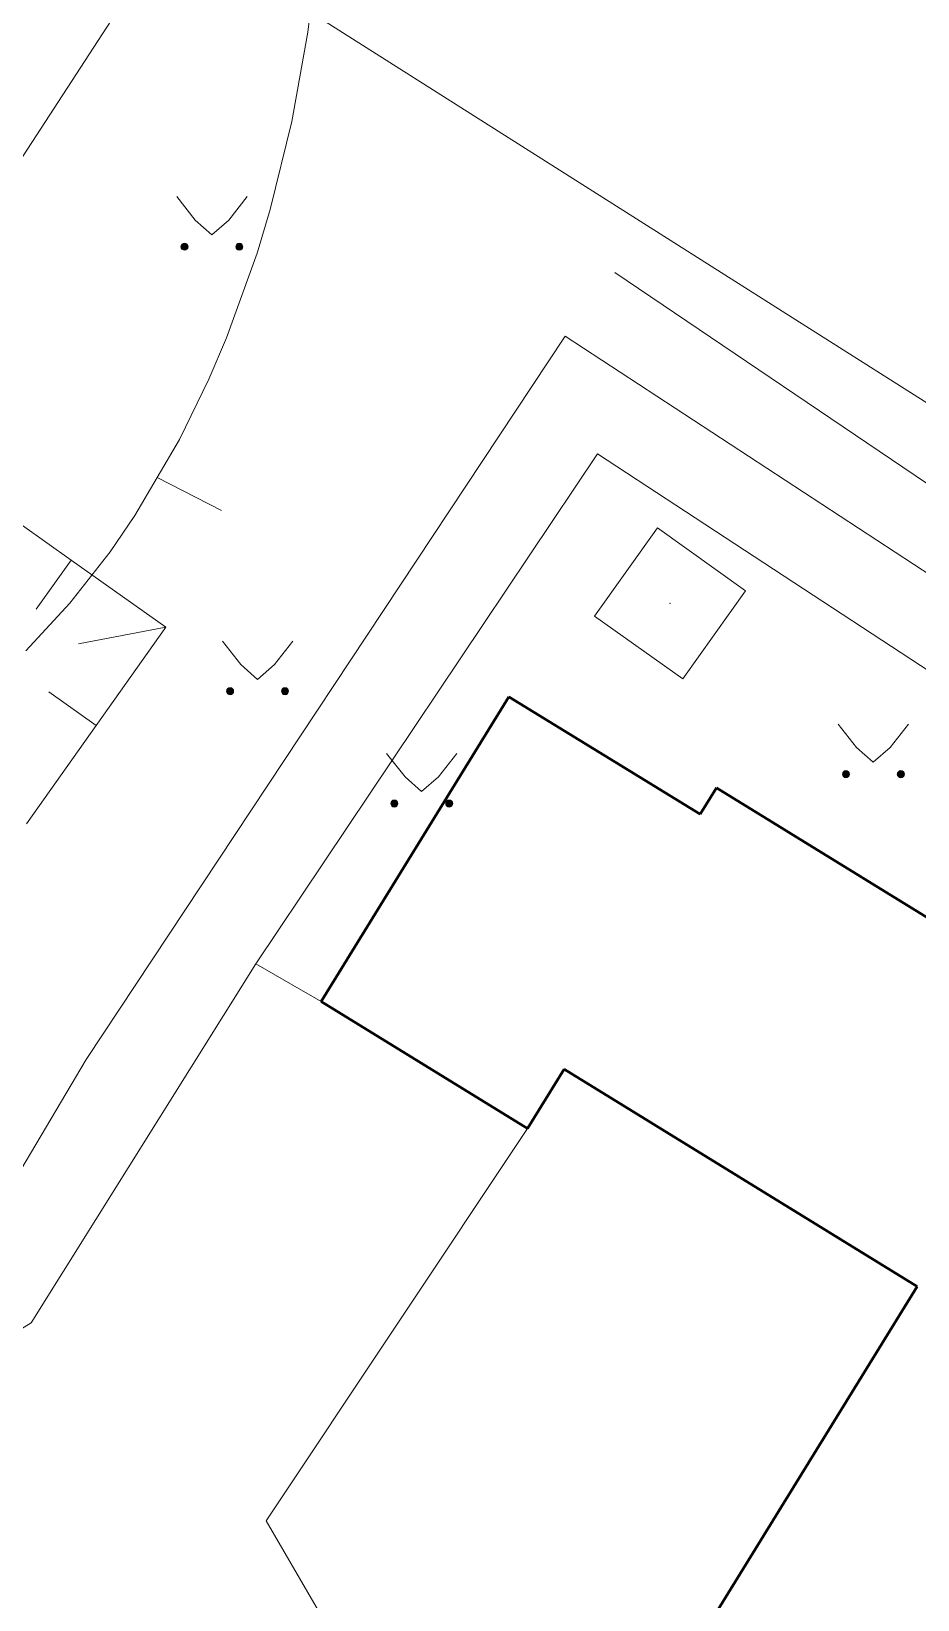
# Model space of a CAD drawing. Extents: x 1000 to 4000, y -5000 to -1000.
# Drawn here: x 1569.44 to 1594, y -4506.58 to -4463.11 of the extents above; entities that cross this region are included whole.
import ezdxf

# ---------------------------------------------------------------- set-up
doc = ezdxf.new("R2010")
doc.units = 0
doc.header["$MEASUREMENT"] = 0
for name, color, linetype in [('СЛОЙ_11', 7, 'CONTINUOUS'), ('СЛОЙ_24', 7, 'CONTINUOUS'), ('СЛОЙ_3', 7, 'CONTINUOUS'), ('СЛОЙ_41', 7, 'CONTINUOUS'), ('СЛОЙ_50', 7, 'CONTINUOUS'), ('СЛОЙ_6', 7, 'CONTINUOUS'), ('СЛОЙ_7', 7, 'CONTINUOUS')]:
    doc.layers.add(name, color=color, linetype=linetype)

msp = doc.modelspace()

# ---------------------------------------------------------------- linework, layer by layer
at = {"layer": 'СЛОЙ_11', "color": 253, "linetype": 'Continuous', "lineweight": 0}
for points in [[(1537.849, -4491.835), (1533.25, -4488.747), (1540.427, -4478.09), (1555.615, -4487.464), (1573.368, -4460.161)], [(1573.368, -4460.161), (1606.466, -4481.147)]]:
    msp.add_lwpolyline(points, dxfattribs=at)
at = {"layer": 'СЛОЙ_24', "color": 253, "linetype": 'Continuous', "lineweight": 0}
msp.add_line((1575.948, -4504.4), (1577.558, -4507.182), dxfattribs=at)
for points in [[(1603.922, -4484.742), (1596.932, -4479.876), (1584.228, -4471.56), (1570.957, -4491.609), (1567.745, -4497.028), (1564.699, -4498.528), (1561.653, -4499.331), (1558.229, -4499.071), (1554.899, -4498.162)], [(1599.523, -4484.252), (1585.125, -4474.82), (1575.656, -4488.961)], [(1566.347, -4500.808), (1569.432, -4498.911), (1575.656, -4488.961)], [(1575.656, -4488.961), (1577.47, -4490.003)], [(1575.948, -4504.4), (1583.187, -4493.525)]]:
    msp.add_lwpolyline(points, dxfattribs=at)
at = {"layer": 'СЛОЙ_3', "color": 253, "linetype": 'Continuous', "lineweight": 0}
for p, q in [((1585.046, -4479.317), (1586.787, -4476.875)), ((1586.787, -4476.875), (1589.229, -4478.616)), ((1587.488, -4481.059), (1589.229, -4478.616)), ((1587.488, -4481.059), (1585.046, -4479.317))]:
    msp.add_line(p, q, dxfattribs=at)
msp.add_point((1587.137, -4478.967), dxfattribs=at)
at = {"layer": 'СЛОЙ_41', "color": 253, "linetype": 'Continuous', "lineweight": 0}
for p, q in [((1573.467, -4467.693), (1573.977, -4468.343)), ((1575.417, -4467.693), (1574.907, -4468.343)), ((1573.977, -4468.343), (1574.437, -4468.753)), ((1574.907, -4468.343), (1574.437, -4468.753)), ((1603.997, -4482.227), (1585.603, -4469.798)), ((1574.732, -4480.014), (1575.242, -4480.664)), ((1576.682, -4480.014), (1576.172, -4480.664)), ((1575.242, -4480.664), (1575.702, -4481.074)), ((1576.172, -4480.664), (1575.702, -4481.074)), ((1591.798, -4482.313), (1592.308, -4482.963)), ((1593.748, -4482.313), (1593.238, -4482.963)), ((1579.283, -4483.125), (1579.793, -4483.775)), ((1581.233, -4483.125), (1580.723, -4483.775)), ((1592.308, -4482.963), (1592.768, -4483.373)), ((1593.238, -4482.963), (1592.768, -4483.373)), ((1579.793, -4483.775), (1580.253, -4484.185)), ((1580.723, -4483.775), (1580.253, -4484.185))]:
    msp.add_line(p, q, dxfattribs=at)
for centre in [(1573.681, -4469.081), (1575.202, -4469.081), (1574.946, -4481.402), (1576.467, -4481.402), (1592.012, -4483.701), (1593.533, -4483.701), (1579.497, -4484.515), (1581.018, -4484.515)]:
    msp.add_circle(centre, 0.0976, dxfattribs=at)
for points in [[(1573.585, -4469.1), (1573.583, -4469.081), (1573.585, -4469.062)], [(1573.59, -4469.118), (1573.585, -4469.062), (1573.59, -4469.044)], [(1573.585, -4469.1), (1573.585, -4469.062), (1573.59, -4469.118)], [(1573.599, -4469.135), (1573.59, -4469.044), (1573.599, -4469.027)], [(1573.59, -4469.118), (1573.59, -4469.044), (1573.599, -4469.135)], [(1573.612, -4469.15), (1573.599, -4469.027), (1573.612, -4469.012)], [(1573.599, -4469.135), (1573.599, -4469.027), (1573.612, -4469.15)], [(1573.626, -4469.162), (1573.612, -4469.012), (1573.626, -4469)], [(1573.612, -4469.15), (1573.612, -4469.012), (1573.626, -4469.162)], [(1573.643, -4469.171), (1573.626, -4469), (1573.643, -4468.991)], [(1573.626, -4469.162), (1573.626, -4469), (1573.643, -4469.171)], [(1573.662, -4469.177), (1573.643, -4468.991), (1573.662, -4468.985)], [(1573.643, -4469.171), (1573.643, -4468.991), (1573.662, -4469.177)], [(1573.681, -4469.179), (1573.662, -4468.985), (1573.681, -4468.983)], [(1573.662, -4469.177), (1573.662, -4468.985), (1573.681, -4469.179)], [(1575.106, -4469.1), (1575.104, -4469.081), (1575.106, -4469.062)], [(1575.111, -4469.118), (1575.106, -4469.062), (1575.111, -4469.044)], [(1575.106, -4469.1), (1575.106, -4469.062), (1575.111, -4469.118)], [(1575.12, -4469.135), (1575.111, -4469.044), (1575.12, -4469.027)], [(1575.111, -4469.118), (1575.111, -4469.044), (1575.12, -4469.135)], [(1575.133, -4469.15), (1575.12, -4469.027), (1575.133, -4469.012)], [(1575.12, -4469.135), (1575.12, -4469.027), (1575.133, -4469.15)], [(1575.147, -4469.162), (1575.133, -4469.012), (1575.147, -4469)], [(1575.133, -4469.15), (1575.133, -4469.012), (1575.147, -4469.162)], [(1575.164, -4469.171), (1575.147, -4469), (1575.164, -4468.991)], [(1575.147, -4469.162), (1575.147, -4469), (1575.164, -4469.171)], [(1575.183, -4469.177), (1575.164, -4468.991), (1575.183, -4468.985)], [(1575.164, -4469.171), (1575.164, -4468.991), (1575.183, -4469.177)], [(1575.202, -4469.179), (1575.183, -4468.985), (1575.202, -4468.983)], [(1575.183, -4469.177), (1575.183, -4468.985), (1575.202, -4469.179)], [(1574.85, -4481.421), (1574.848, -4481.402), (1574.85, -4481.383)], [(1574.855, -4481.439), (1574.85, -4481.383), (1574.855, -4481.365)], [(1574.85, -4481.421), (1574.85, -4481.383), (1574.855, -4481.439)], [(1574.864, -4481.456), (1574.855, -4481.365), (1574.864, -4481.348)], [(1574.855, -4481.439), (1574.855, -4481.365), (1574.864, -4481.456)], [(1574.877, -4481.471), (1574.864, -4481.348), (1574.877, -4481.333)], [(1574.864, -4481.456), (1574.864, -4481.348), (1574.877, -4481.471)], [(1574.891, -4481.483), (1574.877, -4481.333), (1574.891, -4481.321)], [(1574.877, -4481.471), (1574.877, -4481.333), (1574.891, -4481.483)], [(1574.908, -4481.492), (1574.891, -4481.321), (1574.908, -4481.312)], [(1574.891, -4481.483), (1574.891, -4481.321), (1574.908, -4481.492)], [(1574.927, -4481.498), (1574.908, -4481.312), (1574.927, -4481.306)], [(1574.908, -4481.492), (1574.908, -4481.312), (1574.927, -4481.498)], [(1574.946, -4481.5), (1574.927, -4481.306), (1574.946, -4481.304)], [(1574.927, -4481.498), (1574.927, -4481.306), (1574.946, -4481.5)], [(1576.371, -4481.421), (1576.369, -4481.402), (1576.371, -4481.383)], [(1576.376, -4481.439), (1576.371, -4481.383), (1576.376, -4481.365)], [(1576.371, -4481.421), (1576.371, -4481.383), (1576.376, -4481.439)], [(1576.385, -4481.456), (1576.376, -4481.365), (1576.385, -4481.348)], [(1576.376, -4481.439), (1576.376, -4481.365), (1576.385, -4481.456)], [(1576.398, -4481.471), (1576.385, -4481.348), (1576.398, -4481.333)], [(1576.385, -4481.456), (1576.385, -4481.348), (1576.398, -4481.471)], [(1576.412, -4481.483), (1576.398, -4481.333), (1576.412, -4481.321)], [(1576.398, -4481.471), (1576.398, -4481.333), (1576.412, -4481.483)], [(1576.429, -4481.492), (1576.412, -4481.321), (1576.429, -4481.312)], [(1576.412, -4481.483), (1576.412, -4481.321), (1576.429, -4481.492)], [(1576.448, -4481.498), (1576.429, -4481.312), (1576.448, -4481.306)], [(1576.429, -4481.492), (1576.429, -4481.312), (1576.448, -4481.498)], [(1576.467, -4481.5), (1576.448, -4481.306), (1576.467, -4481.304)], [(1576.448, -4481.498), (1576.448, -4481.306), (1576.467, -4481.5)], [(1591.93, -4483.755), (1591.921, -4483.664), (1591.93, -4483.647)], [(1591.943, -4483.77), (1591.93, -4483.647), (1591.943, -4483.632)], [(1591.93, -4483.755), (1591.93, -4483.647), (1591.943, -4483.77)], [(1591.957, -4483.782), (1591.943, -4483.632), (1591.957, -4483.62)], [(1591.943, -4483.77), (1591.943, -4483.632), (1591.957, -4483.782)], [(1591.974, -4483.791), (1591.957, -4483.62), (1591.974, -4483.611)], [(1591.957, -4483.782), (1591.957, -4483.62), (1591.974, -4483.791)], [(1591.993, -4483.797), (1591.974, -4483.611), (1591.993, -4483.605)], [(1591.974, -4483.791), (1591.974, -4483.611), (1591.993, -4483.797)], [(1592.012, -4483.799), (1591.993, -4483.605), (1592.012, -4483.603)], [(1591.993, -4483.797), (1591.993, -4483.605), (1592.012, -4483.799)], [(1593.451, -4483.755), (1593.442, -4483.664), (1593.451, -4483.647)], [(1593.464, -4483.77), (1593.451, -4483.647), (1593.464, -4483.632)], [(1593.451, -4483.755), (1593.451, -4483.647), (1593.464, -4483.77)], [(1593.478, -4483.782), (1593.464, -4483.632), (1593.478, -4483.62)], [(1593.464, -4483.77), (1593.464, -4483.632), (1593.478, -4483.782)], [(1593.495, -4483.791), (1593.478, -4483.62), (1593.495, -4483.611)], [(1593.478, -4483.782), (1593.478, -4483.62), (1593.495, -4483.791)], [(1593.514, -4483.797), (1593.495, -4483.611), (1593.514, -4483.605)], [(1593.495, -4483.791), (1593.495, -4483.611), (1593.514, -4483.797)], [(1593.533, -4483.799), (1593.514, -4483.605), (1593.533, -4483.603)], [(1593.514, -4483.797), (1593.514, -4483.605), (1593.533, -4483.799)], [(1591.916, -4483.72), (1591.914, -4483.701), (1591.916, -4483.682)], [(1591.921, -4483.738), (1591.916, -4483.682), (1591.921, -4483.664)], [(1591.916, -4483.72), (1591.916, -4483.682), (1591.921, -4483.738)], [(1591.921, -4483.738), (1591.921, -4483.664), (1591.93, -4483.755)], [(1593.437, -4483.72), (1593.435, -4483.701), (1593.437, -4483.682)], [(1593.442, -4483.738), (1593.437, -4483.682), (1593.442, -4483.664)], [(1593.437, -4483.72), (1593.437, -4483.682), (1593.442, -4483.738)], [(1593.442, -4483.738), (1593.442, -4483.664), (1593.451, -4483.755)], [(1579.401, -4484.534), (1579.399, -4484.515), (1579.401, -4484.495)], [(1579.407, -4484.552), (1579.401, -4484.495), (1579.407, -4484.477)], [(1579.401, -4484.534), (1579.401, -4484.495), (1579.407, -4484.552)], [(1579.416, -4484.569), (1579.407, -4484.477), (1579.416, -4484.46)], [(1579.407, -4484.552), (1579.407, -4484.477), (1579.416, -4484.569)], [(1579.428, -4484.584), (1579.416, -4484.46), (1579.428, -4484.446)], [(1579.416, -4484.569), (1579.416, -4484.46), (1579.428, -4484.584)], [(1579.443, -4484.596), (1579.428, -4484.446), (1579.443, -4484.433)], [(1579.428, -4484.584), (1579.428, -4484.446), (1579.443, -4484.596)], [(1579.46, -4484.605), (1579.443, -4484.433), (1579.46, -4484.424)], [(1579.443, -4484.596), (1579.443, -4484.433), (1579.46, -4484.605)], [(1579.478, -4484.61), (1579.46, -4484.424), (1579.478, -4484.419)], [(1579.46, -4484.605), (1579.46, -4484.424), (1579.478, -4484.61)], [(1579.497, -4484.612), (1579.478, -4484.419), (1579.497, -4484.417)], [(1579.478, -4484.61), (1579.478, -4484.419), (1579.497, -4484.612)], [(1580.922, -4484.534), (1580.92, -4484.515), (1580.922, -4484.495)], [(1580.928, -4484.552), (1580.922, -4484.495), (1580.928, -4484.477)], [(1580.922, -4484.534), (1580.922, -4484.495), (1580.928, -4484.552)], [(1580.937, -4484.569), (1580.928, -4484.477), (1580.937, -4484.46)], [(1580.928, -4484.552), (1580.928, -4484.477), (1580.937, -4484.569)], [(1580.949, -4484.584), (1580.937, -4484.46), (1580.949, -4484.446)], [(1580.937, -4484.569), (1580.937, -4484.46), (1580.949, -4484.584)], [(1580.964, -4484.596), (1580.949, -4484.446), (1580.964, -4484.433)], [(1580.949, -4484.584), (1580.949, -4484.446), (1580.964, -4484.596)], [(1580.981, -4484.605), (1580.964, -4484.433), (1580.981, -4484.424)], [(1580.964, -4484.596), (1580.964, -4484.433), (1580.981, -4484.605)], [(1580.999, -4484.61), (1580.981, -4484.424), (1580.999, -4484.419)], [(1580.981, -4484.605), (1580.981, -4484.424), (1580.999, -4484.61)], [(1581.018, -4484.612), (1580.999, -4484.419), (1581.018, -4484.417)], [(1580.999, -4484.61), (1580.999, -4484.419), (1581.018, -4484.612)]]:
    msp.add_solid(points, dxfattribs=at)
at = {"layer": 'СЛОЙ_41', "color": 253, "linetype": 'Continuous', "lineweight": 0, "extrusion": (0, 0, -1)}
for points in [[(-1573.681, -4469.179), (-1573.681, -4468.983), (-1573.7, -4469.177)], [(-1573.7, -4469.177), (-1573.681, -4468.983), (-1573.7, -4468.985)], [(-1573.7, -4469.177), (-1573.7, -4468.985), (-1573.718, -4469.171)], [(-1573.718, -4469.171), (-1573.7, -4468.985), (-1573.718, -4468.991)], [(-1573.718, -4469.171), (-1573.718, -4468.991), (-1573.735, -4469.162)], [(-1573.735, -4469.162), (-1573.718, -4468.991), (-1573.735, -4469)], [(-1573.735, -4469.162), (-1573.735, -4469), (-1573.75, -4469.15)], [(-1573.75, -4469.15), (-1573.735, -4469), (-1573.75, -4469.012)], [(-1573.75, -4469.15), (-1573.75, -4469.012), (-1573.762, -4469.135)], [(-1573.762, -4469.135), (-1573.75, -4469.012), (-1573.762, -4469.027)], [(-1573.762, -4469.135), (-1573.762, -4469.027), (-1573.771, -4469.118)], [(-1573.771, -4469.118), (-1573.762, -4469.027), (-1573.771, -4469.044)], [(-1573.771, -4469.118), (-1573.771, -4469.044), (-1573.776, -4469.1)], [(-1573.776, -4469.1), (-1573.771, -4469.044), (-1573.776, -4469.062)], [(-1573.776, -4469.1), (-1573.776, -4469.062), (-1573.778, -4469.081)], [(-1575.202, -4469.179), (-1575.202, -4468.983), (-1575.221, -4469.177)], [(-1575.221, -4469.177), (-1575.202, -4468.983), (-1575.221, -4468.985)], [(-1575.221, -4469.177), (-1575.221, -4468.985), (-1575.239, -4469.171)], [(-1575.239, -4469.171), (-1575.221, -4468.985), (-1575.239, -4468.991)], [(-1575.239, -4469.171), (-1575.239, -4468.991), (-1575.256, -4469.162)], [(-1575.256, -4469.162), (-1575.239, -4468.991), (-1575.256, -4469)], [(-1575.256, -4469.162), (-1575.256, -4469), (-1575.271, -4469.15)], [(-1575.271, -4469.15), (-1575.256, -4469), (-1575.271, -4469.012)], [(-1575.271, -4469.15), (-1575.271, -4469.012), (-1575.283, -4469.135)], [(-1575.283, -4469.135), (-1575.271, -4469.012), (-1575.283, -4469.027)], [(-1575.283, -4469.135), (-1575.283, -4469.027), (-1575.292, -4469.118)], [(-1575.292, -4469.118), (-1575.283, -4469.027), (-1575.292, -4469.044)], [(-1575.292, -4469.118), (-1575.292, -4469.044), (-1575.297, -4469.1)], [(-1575.297, -4469.1), (-1575.292, -4469.044), (-1575.297, -4469.062)], [(-1575.297, -4469.1), (-1575.297, -4469.062), (-1575.299, -4469.081)], [(-1574.946, -4481.5), (-1574.946, -4481.304), (-1574.965, -4481.498)], [(-1574.965, -4481.498), (-1574.946, -4481.304), (-1574.965, -4481.306)], [(-1574.965, -4481.498), (-1574.965, -4481.306), (-1574.983, -4481.492)], [(-1574.983, -4481.492), (-1574.965, -4481.306), (-1574.983, -4481.312)], [(-1574.983, -4481.492), (-1574.983, -4481.312), (-1575, -4481.483)], [(-1575, -4481.483), (-1574.983, -4481.312), (-1575, -4481.321)], [(-1575, -4481.483), (-1575, -4481.321), (-1575.015, -4481.471)], [(-1575.015, -4481.471), (-1575, -4481.321), (-1575.015, -4481.333)], [(-1575.015, -4481.471), (-1575.015, -4481.333), (-1575.027, -4481.456)], [(-1575.027, -4481.456), (-1575.015, -4481.333), (-1575.027, -4481.348)], [(-1575.027, -4481.456), (-1575.027, -4481.348), (-1575.036, -4481.439)], [(-1575.036, -4481.439), (-1575.027, -4481.348), (-1575.036, -4481.365)], [(-1575.036, -4481.439), (-1575.036, -4481.365), (-1575.041, -4481.421)], [(-1575.041, -4481.421), (-1575.036, -4481.365), (-1575.041, -4481.383)], [(-1575.041, -4481.421), (-1575.041, -4481.383), (-1575.043, -4481.402)], [(-1576.467, -4481.5), (-1576.467, -4481.304), (-1576.486, -4481.498)], [(-1576.486, -4481.498), (-1576.467, -4481.304), (-1576.486, -4481.306)], [(-1576.486, -4481.498), (-1576.486, -4481.306), (-1576.504, -4481.492)], [(-1576.504, -4481.492), (-1576.486, -4481.306), (-1576.504, -4481.312)], [(-1576.504, -4481.492), (-1576.504, -4481.312), (-1576.521, -4481.483)], [(-1576.521, -4481.483), (-1576.504, -4481.312), (-1576.521, -4481.321)], [(-1576.521, -4481.483), (-1576.521, -4481.321), (-1576.536, -4481.471)], [(-1576.536, -4481.471), (-1576.521, -4481.321), (-1576.536, -4481.333)], [(-1576.536, -4481.471), (-1576.536, -4481.333), (-1576.548, -4481.456)], [(-1576.548, -4481.456), (-1576.536, -4481.333), (-1576.548, -4481.348)], [(-1576.548, -4481.456), (-1576.548, -4481.348), (-1576.557, -4481.439)], [(-1576.557, -4481.439), (-1576.548, -4481.348), (-1576.557, -4481.365)], [(-1576.557, -4481.439), (-1576.557, -4481.365), (-1576.562, -4481.421)], [(-1576.562, -4481.421), (-1576.557, -4481.365), (-1576.562, -4481.383)], [(-1576.562, -4481.421), (-1576.562, -4481.383), (-1576.564, -4481.402)], [(-1592.012, -4483.799), (-1592.012, -4483.603), (-1592.031, -4483.797)], [(-1592.031, -4483.797), (-1592.012, -4483.603), (-1592.031, -4483.605)], [(-1592.031, -4483.797), (-1592.031, -4483.605), (-1592.049, -4483.791)], [(-1592.049, -4483.791), (-1592.031, -4483.605), (-1592.049, -4483.611)], [(-1592.049, -4483.791), (-1592.049, -4483.611), (-1592.066, -4483.782)], [(-1592.066, -4483.782), (-1592.049, -4483.611), (-1592.066, -4483.62)], [(-1592.066, -4483.782), (-1592.066, -4483.62), (-1592.081, -4483.77)], [(-1592.081, -4483.77), (-1592.066, -4483.62), (-1592.081, -4483.632)], [(-1592.081, -4483.77), (-1592.081, -4483.632), (-1592.093, -4483.755)], [(-1592.093, -4483.755), (-1592.081, -4483.632), (-1592.093, -4483.647)], [(-1592.093, -4483.755), (-1592.093, -4483.647), (-1592.102, -4483.738)], [(-1592.102, -4483.738), (-1592.093, -4483.647), (-1592.102, -4483.664)], [(-1593.533, -4483.799), (-1593.533, -4483.603), (-1593.552, -4483.797)], [(-1593.552, -4483.797), (-1593.533, -4483.603), (-1593.552, -4483.605)], [(-1593.552, -4483.797), (-1593.552, -4483.605), (-1593.57, -4483.791)], [(-1593.57, -4483.791), (-1593.552, -4483.605), (-1593.57, -4483.611)], [(-1593.57, -4483.791), (-1593.57, -4483.611), (-1593.587, -4483.782)], [(-1593.587, -4483.782), (-1593.57, -4483.611), (-1593.587, -4483.62)], [(-1593.587, -4483.782), (-1593.587, -4483.62), (-1593.602, -4483.77)], [(-1593.602, -4483.77), (-1593.587, -4483.62), (-1593.602, -4483.632)], [(-1593.602, -4483.77), (-1593.602, -4483.632), (-1593.614, -4483.755)], [(-1593.614, -4483.755), (-1593.602, -4483.632), (-1593.614, -4483.647)], [(-1593.614, -4483.755), (-1593.614, -4483.647), (-1593.623, -4483.738)], [(-1593.623, -4483.738), (-1593.614, -4483.647), (-1593.623, -4483.664)], [(-1592.102, -4483.738), (-1592.102, -4483.664), (-1592.107, -4483.72)], [(-1592.107, -4483.72), (-1592.102, -4483.664), (-1592.107, -4483.682)], [(-1592.107, -4483.72), (-1592.107, -4483.682), (-1592.109, -4483.701)], [(-1593.623, -4483.738), (-1593.623, -4483.664), (-1593.628, -4483.72)], [(-1593.628, -4483.72), (-1593.623, -4483.664), (-1593.628, -4483.682)], [(-1593.628, -4483.72), (-1593.628, -4483.682), (-1593.63, -4483.701)], [(-1579.497, -4484.612), (-1579.497, -4484.417), (-1579.516, -4484.61)], [(-1579.516, -4484.61), (-1579.497, -4484.417), (-1579.516, -4484.419)], [(-1579.516, -4484.61), (-1579.516, -4484.419), (-1579.534, -4484.605)], [(-1579.534, -4484.605), (-1579.516, -4484.419), (-1579.534, -4484.424)], [(-1579.534, -4484.605), (-1579.534, -4484.424), (-1579.551, -4484.596)], [(-1579.551, -4484.596), (-1579.534, -4484.424), (-1579.551, -4484.433)], [(-1579.551, -4484.596), (-1579.551, -4484.433), (-1579.566, -4484.584)], [(-1579.566, -4484.584), (-1579.551, -4484.433), (-1579.566, -4484.446)], [(-1579.566, -4484.584), (-1579.566, -4484.446), (-1579.578, -4484.569)], [(-1579.578, -4484.569), (-1579.566, -4484.446), (-1579.578, -4484.46)], [(-1579.578, -4484.569), (-1579.578, -4484.46), (-1579.587, -4484.552)], [(-1579.587, -4484.552), (-1579.578, -4484.46), (-1579.587, -4484.477)], [(-1579.587, -4484.552), (-1579.587, -4484.477), (-1579.593, -4484.534)], [(-1579.593, -4484.534), (-1579.587, -4484.477), (-1579.593, -4484.495)], [(-1579.593, -4484.534), (-1579.593, -4484.495), (-1579.595, -4484.515)], [(-1581.018, -4484.612), (-1581.018, -4484.417), (-1581.037, -4484.61)], [(-1581.037, -4484.61), (-1581.018, -4484.417), (-1581.037, -4484.419)], [(-1581.037, -4484.61), (-1581.037, -4484.419), (-1581.055, -4484.605)], [(-1581.055, -4484.605), (-1581.037, -4484.419), (-1581.055, -4484.424)], [(-1581.055, -4484.605), (-1581.055, -4484.424), (-1581.072, -4484.596)], [(-1581.072, -4484.596), (-1581.055, -4484.424), (-1581.072, -4484.433)], [(-1581.072, -4484.596), (-1581.072, -4484.433), (-1581.087, -4484.584)], [(-1581.087, -4484.584), (-1581.072, -4484.433), (-1581.087, -4484.446)], [(-1581.087, -4484.584), (-1581.087, -4484.446), (-1581.099, -4484.569)], [(-1581.099, -4484.569), (-1581.087, -4484.446), (-1581.099, -4484.46)], [(-1581.099, -4484.569), (-1581.099, -4484.46), (-1581.108, -4484.552)], [(-1581.108, -4484.552), (-1581.099, -4484.46), (-1581.108, -4484.477)], [(-1581.108, -4484.552), (-1581.108, -4484.477), (-1581.114, -4484.534)], [(-1581.114, -4484.534), (-1581.108, -4484.477), (-1581.114, -4484.495)], [(-1581.114, -4484.534), (-1581.114, -4484.495), (-1581.116, -4484.515)]]:
    msp.add_solid(points, dxfattribs=at)
at = {"layer": 'СЛОЙ_50', "color": 253, "linetype": 'Continuous', "lineweight": 0}
for points in [[(1569.288, -4480.281), (1570.506, -4478.96), (1571.62, -4477.535), (1572.306, -4476.534), (1572.925, -4475.478), (1573.543, -4474.422), (1574.356, -4472.755), (1574.843, -4471.61), (1575.692, -4469.255), (1576.054, -4468.051), (1576.654, -4465.608), (1577.095, -4463.137), (1577.303, -4461.488)], [(1572.925, -4475.478), (1574.706, -4476.388)]]:
    msp.add_lwpolyline(points, dxfattribs=at)
at = {"layer": 'СЛОЙ_6', "color": 253, "linetype": 'Continuous', "lineweight": 50}
for p, q in [((1582.674, -4481.553), (1577.47, -4490.003)), ((1587.969, -4484.814), (1582.674, -4481.553)), ((1588.421, -4484.08), (1587.969, -4484.814)), ((1577.47, -4490.003), (1583.187, -4493.525)), ((1584.202, -4491.878), (1583.187, -4493.525))]:
    msp.add_line(p, q, dxfattribs=at)
at = {"layer": 'СЛОЙ_6', "color": 253, "linetype": 'Continuous', "lineweight": 40}
for points in [[(1588.421, -4484.08), (1596.521, -4489.071)], [(1584.202, -4491.878), (1593.982, -4497.904)], [(1593.982, -4497.904), (1585.734, -4511.289)]]:
    msp.add_lwpolyline(points, dxfattribs=at)
at = {"layer": 'СЛОЙ_7', "color": 253, "linetype": 'Continuous', "lineweight": 0}
for p, q in [((1567.917, -4475.906), (1570.541, -4477.767)), ((1570.541, -4477.767), (1569.575, -4479.129)), ((1570.541, -4477.767), (1573.167, -4479.629)), ((1573.167, -4479.629), (1570.748, -4480.086)), ((1573.167, -4479.629), (1571.234, -4482.353)), ((1571.234, -4482.353), (1569.921, -4481.423)), ((1571.234, -4482.353), (1569.301, -4485.078))]:
    msp.add_line(p, q, dxfattribs=at)

doc.saveas('drawing.dxf')
